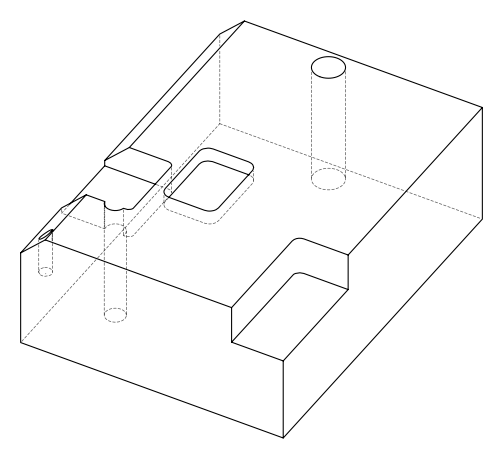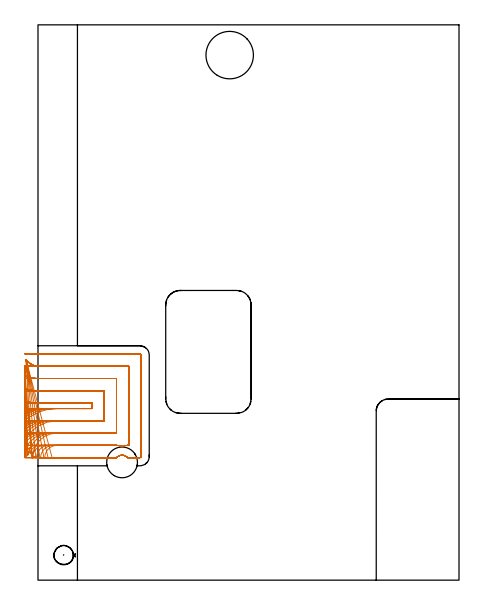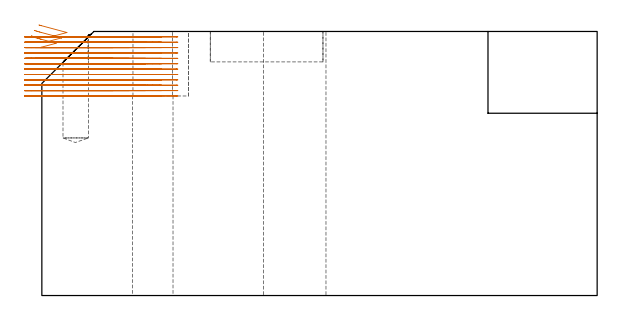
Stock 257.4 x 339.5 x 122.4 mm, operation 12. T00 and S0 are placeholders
(PLAN: 12 operations, 9 tool changes, 69.5 min)
(1 SPOT_DRILL | STEP1HOLE | NXT0321_9005460120000 | 0.05 min | 183 mm3)
(2 SPOT_DRILL_1 | STEP1POCKET | NXT0321_9005460120000 | 0.03 min | 184 mm3)
(3 DRILL_BLIND_HOLE_INTO_CENTER | STEP1HOLE | NXT0301_089 | 0.08 min | 1595 mm3)
(4 GUN_DRILL_THROUGH_HOLE | STEP1HOLE | UGT0307_009 | 0.68 min | 12029 mm3)
(5 DRILL_TO_ENLARGE_THROUGH_HOLE | STEP1HOLE | UGT0301_256 | 0.53 min | 20132 mm3)
(6 INDEXABLE_INSERT_DRILL_THROUGH_HOLE_FROM_SOLID | STEP1HOLE_1 | NXT0302_029 | 0.51 min | 80799 mm3)
(7 DRILL_BLIND_HOLE_INTO_CENTER_1 | STEP1POCKET | NXT0301_089 | 0.21 min | 5287 mm3)
(8 AREA_MILL | FG_CHAMFER_SURFACE | UGT0205_001 | 5.14 min | 21770 mm3)
(9 AREA_MILL_1 | FG_CHAMFER_SURFACE_1 | UGT0205_001 | 14.47 min | 59368 mm3)
(10 MILL_CORNER_NOTCH_RECTANGULAR | CORNER_NOTCH_RECTANGULAR | NXT0201_011 | Follow Part, ap 3, ae 75% | 21.19 min | 211881 mm3)
(11 MILL_RECTANGULAR_POCKET | POCKET_RECTANGULAR_STRAIGHT | UGT0201_010 | Follow Part, ap 4, ae 75% | 2.79 min | 54325 mm3)
(12 MILL_SLOT | SLOT_PARTIAL_RECTANGULAR | NXT0201_013 | Follow Part, ap 2.5, ae 75% | 23.88 min | 138736 mm3)
(TOOL NXT0321_9005460120000 | NC Spot Drill, 142deg, 12mm, Carbide, Uncoated | D12 PA142 FL30 Z2)
(TOOL NXT0301_089 | Carbide Drill 11.8mm [860.1-1180-035A1-MM 2214] | D11.8 PA140 FL55 Z2)
(TOOL UGT0307_009 | Gun Drill 12 mm | D12 PA130 FL24 Z1)
(TOOL UGT0301_256 | Twist Drill 18.8 mm | D18.8 PA118 FL135 Z2)
(TOOL NXT0302_029 | Index. Insert Drill 29mm [880-D2900L32-05] | D29 PA176 FL145 Z2)
(TOOL UGT0205_001 | Chamfer Mill 20 x 3 x 45 deg. | D20 FL50 Z2)
(TOOL NXT0201_011 | ENDMILL 12mm [2P460-1200-NA 1630] | D12 FL38 Z6)
(TOOL UGT0201_010 | End Mill 16 mm | D16 FL22 Z2)
(TOOL NXT0201_013 | ENDMILL 10mm | D10 FL30 Z4)
(OP 12 MILL_SLOT)
G17 G21 G94 G90
T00 M6
G54
G17 G0 G90 X-7.498 Y98.216 S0 M3
G43 Z132.4 H0
Z119.908
G94 G1 X-5. Y99.878 F250.
G2 X11.617 Y104.9 R30. F500.
G1 X33.
Y108.3
X-0.069
G2 X-5. Y108.708 R30.
G1 X-7.959 Y109.201 F250.
X-7.023 Y87.854
X-5. Y90.07
G2 X11.617 Y97.4 R22.5 F500.
G1 X40.5
Y115.8
X-0.069
G2 X-5. Y116.347 R22.5
G1 X-7.927 Y117.004 F250.
X-3.456 Y74.675 F500.
X-3.329 Y76.17 F250.
G2 X11.617 Y89.9 R15. F500.
G1 X48.
Y123.3
X-0.069
G2 X-5. Y124.134 R15.
G1 X-7.833 Y125.12 F250.
G0 X-1.358 Y75.092 Z125.4
G1 X-1.102 Y75.013 Z125.328
X-0.316 Y74.9 Z125.115
X11.616 Z121.918
X4.117 Z119.908
G2 X11.617 Y82.4 R7.5 F500.
G1 X48.097
G2 X51.4 Y81.634 R7.5
X54.703 Y82.4 R7.5
G1 X55.5
Y130.8
X-0.069
G2 X-5. Y132.649 R7.5
G1 X-7.26 Y134.621 F250.
X8.617 Y74.9 F500.
X11.617 F250.
X48.097 F500.
G2 X48.317 Y75.134 R4.408
X48.94 Y75.645 R4.407
X53.633 Y75.786 R4.405
X54.703 Y74.9 R4.399
G1 X62.3
G3 X63. Y75.6 R0.7
G1 Y137.6
G3 X62.3 Y138.3 R0.7
G1 X-0.069
X-3.069 F250.
G0 Z132.4
X-7.647 Y99.956
Z117.417
G1 X-5. Y101.368
G2 X9.122 Y104.9 R30. F500.
G1 X33.
Y108.3
X-0.069
G2 X-5. Y108.708 R30.
G1 X-7.959 Y109.201 F250.
X-7.336 Y90.533
X-5. Y92.416
G2 X9.122 Y97.4 R22.5 F500.
G1 X40.5
Y115.8
X-0.069
G2 X-5. Y116.347 R22.5
G1 X-7.927 Y117.004 F250.
X-6.011 Y77.132
X-5. Y79.957
G2 X9.122 Y89.9 R15. F500.
G1 X48.
Y123.3
X-0.069
G2 X-5. Y124.134 R15.
G1 X-7.833 Y125.12 F250.
G0 X-3.491 Y76.328 Z122.908
G1 X-3.247 Y76.085 Z122.816
X-2.596 Y75.615 Z122.601
X-1.878 Y75.255 Z122.386
X-1.111 Y75.015 Z122.17
X-0.316 Y74.9 Z121.955
X9.121 Z119.426
X9.024 Z119.4
X1.622 Z117.417
G2 X9.122 Y82.4 R7.5 F500.
G1 X48.097
G2 X51.401 Y81.633 R7.5
X54.705 Y82.4 R7.5
G1 X55.5
Y130.8
X-0.069
G2 X-5. Y132.649 R7.5
G1 X-7.26 Y134.621 F250.
X6.122 Y74.9 F500.
X9.122 F250.
X48.097 F500.
X48.145 Y74.954
G2 X48.314 Y75.131 R4.399
X54.041 Y75.514 R4.402
X54.705 Y74.9 R4.405
G1 X62.3
G3 X63. Y75.6 R0.7
G1 Y137.6
G3 X62.3 Y138.3 R0.7
G1 X-0.069
X-3.069 F250.
G0 Z132.4
X-7.766 Y101.4
Z114.925
G1 X-5. Y102.561
G2 X6.613 Y104.9 R30. F500.
G1 X33.
Y108.3
X-0.069
G2 X-5. Y108.708 R30.
G1 X-7.959 Y109.201 F250.
X-7.57 Y92.623
X-5. Y94.172
G2 X6.613 Y97.4 R22.5 F500.
G1 X40.5
Y115.8
X-0.069
G2 X-5. Y116.347 R22.5
G1 X-7.927 Y117.004 F250.
X-6.899 Y82.072
X-5. Y84.394
G2 X6.613 Y89.9 R15. F500.
G1 X48.
Y123.3
X-0.069
G2 X-5. Y124.134 R15.
G1 X-7.833 Y125.12 F250.
G0 X-4.776 Y78.44 Z120.417
G1 X-4.653 Y78.043 Z120.305
X-4.302 Y77.333 Z120.093
X-3.844 Y76.687 Z119.881
X-3.289 Y76.121 Z119.669
X-2.653 Y75.65 Z119.456
X-1.95 Y75.285 Z119.244
X-1.198 Y75.035 Z119.032
X-0.575 Y74.923 Z118.862
X-0.316 Y74.9 Z118.793
X6.613 Z116.936
X-0.316 Z115.079
X-0.575 Y74.923 Z115.01
X-0.887 Y74.979 Z114.925
G2 X6.613 Y82.4 R7.5 F500.
G1 X48.097
G2 X51.4 Y81.634 R7.5
X54.703 Y82.4 R7.5
G1 X55.5
Y130.8
X-0.069
G2 X-5. Y132.649 R7.5
G1 X-7.26 Y134.621 F250.
X3.613 Y74.9 F500.
X6.613 F250.
X48.097 F500.
X48.156 Y74.966
G2 X48.314 Y75.131 R4.399
X53.702 Y75.744 R4.402
X54.703 Y74.9 R4.399
G1 X62.3
G3 X63. Y75.6 R0.7
G1 Y137.6
G3 X62.3 Y138.3 R0.7
G1 X-0.069
X-3.069 F250.
G0 Z132.4
X-7.858 Y102.564
Z112.433
G1 X-5. Y103.477
G2 X4.129 Y104.9 R30. F500.
G1 X33.
Y108.3
X-0.069
G2 X-5. Y108.708 R30.
G1 X-7.959 Y109.201 F250.
X-7.742 Y94.247
X-5. Y95.465
G2 X4.129 Y97.4 R22.5 F500.
G1 X40.5
Y115.8
X-0.069
G2 X-5. Y116.347 R22.5
G1 X-7.927 Y117.004 F250.
X-7.38 Y84.976
X-5. Y86.802
G2 X4.129 Y89.9 R15. F500.
G1 X48.
Y123.3
X-0.069
G2 X-5. Y124.134 R15.
G1 X-7.833 Y125.12 F250.
X-3.515 Y74.638 F500.
X-3.271 Y76.118 F250.
G2 X4.129 Y82.4 R7.5 F500.
G1 X48.097
G2 X51.4 Y81.634 R7.5
X54.703 Y82.4 R7.5
G1 X55.5
Y130.8
X-0.069
G2 X-5. Y132.649 R7.5
G1 X-7.26 Y134.621 F250.
X1.129 Y74.9 F500.
X4.129 F250.
X48.097 F500.
G2 X48.942 Y75.646 R4.408
X54.703 Y74.9 R4.399
G1 X62.3
G3 X63. Y75.6 R0.7
G1 Y137.6
G3 X62.3 Y138.3 R0.7
G1 X-0.069
X-3.069 F250.
G0 Z132.4
X-7.926 Y103.493
Z109.942
G1 X-5. Y104.156
G2 X1.638 Y104.9 R30. F500.
G1 X33.
Y108.3
X-0.069
G2 X-5. Y108.708 R30.
G1 X-7.959 Y109.201 F250.
X-7.866 Y95.513
X-5. Y96.399
G2 X1.638 Y97.4 R22.5 F500.
G1 X40.5
Y115.8
X-0.069
G2 X-5. Y116.347 R22.5
G1 X-7.927 Y117.004 F250.
X-7.69 Y87.024
X-5. Y88.351
G2 X1.638 Y89.9 R15. F500.
G1 X48.
Y123.3
X-0.069
G2 X-5. Y124.134 R15.
G1 X-7.833 Y125.12 F250.
X-6.354 Y76.075
X-4.846 Y78.669
G2 X1.638 Y82.4 R7.5 F500.
G1 X48.097
G2 X51.4 Y81.634 R7.5
X54.703 Y82.4 R7.5
G1 X55.5
Y130.8
X-0.069
G2 X-5. Y132.649 R7.5
G1 X-7.26 Y134.621 F250.
X-1.362 Y74.9 F500.
X1.638 F250.
X48.097 F500.
G2 X48.942 Y75.646 R4.408
X54.703 Y74.9 R4.399
G1 X62.3
G3 X63. Y75.6 R0.7
G1 Y137.6
G3 X62.3 Y138.3 R0.7
G1 X-0.069
X-3.069 F250.
G0 Z132.4
X-7.966 Y104.117
Z107.45
G1 X-5. Y104.564
G2 X-0.526 Y104.9 R30. F500.
G1 X33.
Y108.3
X-0.488
G2 X-5. Y108.641 R30.
G1 X-7.966 Y109.092 F250.
X-7.94 Y96.354
X-5. Y96.951
G2 X-0.526 Y97.4 R22.5 F500.
G1 X40.5
Y115.8
X-0.488
G2 X-5. Y116.257 R22.5
G1 X-7.939 Y116.859 F250.
X-7.863 Y88.322
X-5. Y89.217
G2 X-0.526 Y89.9 R15. F500.
G1 X48.
Y123.3
X-0.488
G2 X-5. Y123.995 R15.
G1 X-7.861 Y124.897 F250.
X-7.408 Y79.129
X-5. Y80.919
G2 X-0.526 Y82.4 R7.5 F500.
G1 X48.097
G2 X51.4 Y81.634 R7.5
X54.703 Y82.4 R7.5
G1 X55.5
Y130.8
X-0.488
G2 X-5. Y132.309 R7.5
G1 X-7.396 Y134.114 F250.
X-3.526 Y74.9 F500.
X-0.526 F250.
X48.097 F500.
G2 X48.942 Y75.646 R4.409
X54.703 Y74.9 R4.399
G1 X62.3
G3 X63. Y75.6 R0.7
G1 Y137.6
G3 X62.3 Y138.3 R0.7
G1 X-0.488
X-3.488 F250.
G0 Z132.4
X-7.998 Y104.781
Z104.958
G1 X-5. Y104.883
G2 X-3.979 Y104.9 R30. F500.
G1 X33.
Y108.3
X-3.98
G2 X-5. Y108.317 R30.
G1 X-7.998 Y108.419 F250.
X-7.997 Y97.241
X-5. Y97.377
G2 X-3.979 Y97.4 R22.5 F500.
G1 X40.5
Y115.8
X-3.98
G2 X-5. Y115.823 R22.5
G1 X-7.997 Y115.959 F250.
X-7.993 Y89.661
X-5. Y89.865
G2 X-3.979 Y89.9 R15. F500.
G1 X48.
Y123.3
X-3.98
G2 X-5. Y123.335 R15.
G1 X-7.993 Y123.539 F250.
X-7.972 Y81.922
X-5. Y82.33
G2 X-3.979 Y82.4 R7.5 F500.
G1 X48.097
G2 X51.4 Y81.634 R7.5
X54.703 Y82.4 R7.5
G1 X55.5
Y130.8
X-3.98
G2 X-5. Y130.87 R7.5
G1 X-7.972 Y131.278 F250.
X-6.979 Y74.9
X-3.979
X48.097 F500.
G2 X48.942 Y75.646 R4.409
X54.703 Y74.9 R4.399
G1 X62.3
G3 X63. Y75.6 R0.7
G1 Y137.6
G3 X62.3 Y138.3 R0.7
G1 X-3.98
X-6.98 F250.
G0 X-8. Y104.898 Z102.467
G1 X-5. Y104.9
X33. F500.
Y108.3
X-5.
X-8. Y108.302 F250.
Y97.397
X-5. Y97.4
X40.5 F500.
Y115.8
X-5.
X-8. Y115.803 F250.
Y89.895
X-5. Y89.9
X48. F500.
Y123.3
X-5.
X-8. Y123.305 F250.
Y82.391
X-5. Y82.4
X48. F500.
X48.097
G2 X51.4 Y81.634 R7.5
X54.703 Y82.4 R7.5
G1 X55.5
Y130.8
X-5.
X-8. Y130.809 F250.
X-7.977 Y74.9
X-4.977
X48.097 F500.
G2 X48.942 Y75.646 R4.408
X54.703 Y74.9 R4.399
G1 X62.3
G3 X63. Y75.6 R0.7
G1 Y137.6
G3 X62.3 Y138.3 R0.7
G1 X-4.977
X-7.977 F250.
G0 X-8. Y104.9 Z99.975
G1 X-5.
X33. F500.
Y108.3
X-5.
X-8. F250.
Y97.4
X-5.
X40.5 F500.
Y115.8
X-5.
X-8. F250.
Y89.9
X-5.
X48. F500.
Y123.3
X-5.
X-8. F250.
Y82.4
X-5.
X48.097 F500.
G2 X51.4 Y81.634 R7.5
X54.703 Y82.4 R7.5
G1 X55.5
Y130.8
X-5.
X-8. F250.
Y74.9
X-5.
X48.097 F500.
G2 X48.942 Y75.646 R4.408
X54.703 Y74.9 R4.399
G1 X62.3
G3 X63. Y75.6 R0.7
G1 Y137.6
G3 X62.3 Y138.3 R0.7
G1 X-5.
X-8. F250.
G0 Y104.9 Z97.483
G1 X-5.
X33. F500.
Y108.3
X-5.
X-8. F250.
Y97.4
X-5.
X40.5 F500.
Y115.8
X-5.
X-8. F250.
Y89.9
X-5.
X48. F500.
Y123.3
X-5.
X-8. F250.
Y82.4
X-5.
X48.097 F500.
G2 X51.4 Y81.634 R7.5
X54.703 Y82.4 R7.5
G1 X55.5
Y130.8
X-5.
X-8. F250.
Y74.9
X-5.
X48.097 F500.
G2 X48.942 Y75.646 R4.408
X54.703 Y74.9 R4.399
G1 X62.3
G3 X63. Y75.6 R0.7
G1 Y137.6
G3 X62.3 Y138.3 R0.7
G1 X-5.
X-8. F250.
G0 Y104.9 Z94.992
G1 X-5.
X33. F500.
Y108.3
X-5.
X-8. F250.
Y97.4
X-5.
X40.5 F500.
Y115.8
X-5.
X-8. F250.
Y89.9
X-5.
X48. F500.
Y123.3
X-5.
X-8. F250.
Y82.4
X-5.
X48.097 F500.
G2 X51.4 Y81.634 R7.5
X54.703 Y82.4 R7.5
G1 X55.5
Y130.8
X-5.
X-8. F250.
Y74.9
X-5.
X48.097 F500.
G2 X48.942 Y75.646 R4.408
X54.703 Y74.9 R4.399
G1 X62.3
G3 X63. Y75.6 R0.7
G1 Y137.6
G3 X62.3 Y138.3 R0.7
G1 X-5.
X-8. F250.
G0 Y104.9 Z92.5
G1 X-5.
X33. F500.
Y108.3
X-5.
X-8. F250.
Y97.4
X-5.
X40.5 F500.
Y115.8
X-5.
X-8. F250.
Y89.9
X-5.
X48. F500.
Y123.3
X-5.
X-8. F250.
Y82.4
X-5.
X48.097 F500.
G2 X51.4 Y81.634 R7.5
X54.703 Y82.4 R7.5
G1 X55.5
Y130.8
X-5.
X-8. F250.
Y74.9
X-5.
X48.097 F500.
G2 X48.942 Y75.646 R4.408
X54.703 Y74.9 R4.399
G1 X62.3
G3 X63. Y75.6 R0.7
G1 Y137.6
G3 X62.3 Y138.3 R0.7
G1 X-5.
X-8. F250.
G0 Z132.4
M5
M2
